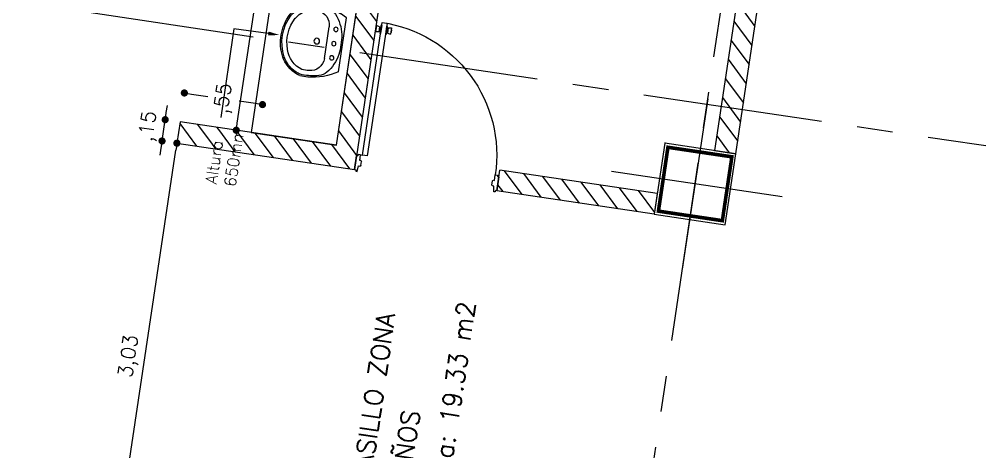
# Model space of a CAD drawing. Header units: millimetres. Extents: x 338 to 506, y 179 to 335.
# Drawn here: x 394.65 to 401.34, y 222.77 to 225.79 of the extents above; entities that cross this region are included whole.
import ezdxf

# ---------------------------------------------------------------- set-up
doc = ezdxf.new("R2010")
doc.units = ezdxf.units.MM
doc.linetypes.add('CENTER', pattern=[2, 1.25, -0.25, 0.25, -0.25])
doc.linetypes.add('DASHED2', pattern=[0.375, 0.25, -0.125])
for name, color, linetype in [('COLUMNAS', 252, 'Continuous'), ('CUBIERTA', 254, 'Continuous'), ('EJES-COLUMNAS', 3, 'CENTER'), ('EJES_DE_COLUMNA', 255, 'DASHED2'), ('MUEBLES_FIJOS', 145, 'Continuous'), ('MUROS', 32, 'Continuous'), ('PUERTAS', 5, 'Continuous'), ('TEXTOS', 7, 'Continuous')]:
    doc.layers.add(name, color=color, linetype=linetype)
doc.styles.add('NOTAS', font='simplex.shx')
doc.styles.get("Standard").update_dxf_attribs({"font": 'ARIALUNI.ttf'})
doc.dimstyles.new('ROMANS', dxfattribs={"dimtxt": 0.1, "dimasz": 0.05, "dimexe": 0.04, "dimexo": 0.5, "dimgap": 0.05, "dimtad": 1, "dimtih": 1, "dimtoh": 1, "dimdec": 4, "dimzin": 5, "dimdsep": 46, "dimtxsty": 'Standard', "dimsah": 1, "dimcen": 0.05, "dimse1": 1, "dimse2": 1, "dimclrd": 7, "dimclre": 7, "dimclrt": 7, "dimadec": 0, "dimazin": 0, "dimtfac": 1, "dimtdec": 4, "dimtix": 1, "dimtmove": 2, "dimatfit": 3, "dimfxl": 1, "dimtolj": 1, "dimarcsym": 0})

# ---------------------------------------------------------------- blocks, each defined once
blk = doc.blocks.new('LNOV734P')
at = {"layer": 'MUEBLES_FIJOS'}
for p, q in [((-0.1903, 0), (-0.2148, -0.0462)), ((-0.1903, 0), (0.1903, 0)), ((0.1903, 0), (0.2148, -0.0462)), ((-0.1118, -0.11), (0.1118, -0.11)), ((-0.158, -0.3906), (-0.1461, -0.3967)), ((-0.1535, -0.3817), (-0.1415, -0.3878))]:
    blk.add_line(p, q, dxfattribs=at)
for centre, radius in [((-0.1, -0.06), 0.015), ((0, -0.06), 0.015), ((0.1, -0.06), 0.015), ((0, -0.18), 0.02)]:
    blk.add_circle(centre, radius, dxfattribs=at)
for centre, radius, start, end in [((0.1397, -0.225), 0.397, 153.23659, 185.19079), ((-0.018, -0.2929), 0.2835, 100.63741, 131.06865), ((0, -0.5863), 0.5763, 82.99441, 97.00559), ((0.018, -0.2929), 0.2835, 48.93135, 79.36259), ((-0.1397, -0.225), 0.397, 354.80921, 26.76341), ((0.1397, -0.225), 0.387, 165.79865, 183.08497), ((-0.1385, -0.1546), 0.1, 131.06865, 165.79865), ((-0.1118, -0.21), 0.1, 90, 176.58752), ((0.1118, -0.21), 0.1, 3.41248, 90), ((0.1385, -0.1546), 0.1, 14.20135, 48.93135), ((-0.1397, -0.225), 0.387, 354.80921, 14.20135), ((-0.0403, -0.2), 0.224, 196.2861, 238.2877), ((-0.1469, -0.2404), 0.1, 183.08497, 200.78023), ((0.1397, -0.225), 0.352, 176.58752, 184.62545), ((-0.0403, -0.2), 0.179, 197.35223, 254.70666), ((0.0403, -0.2), 0.214, 301.7123, 343.7139), ((0.0403, -0.2), 0.224, 301.7123, 343.7139), ((0.1122, -0.2328), 0.1, 335.48786, 358.23174), ((-0.1397, -0.225), 0.352, 358.23174, 3.41248), ((-0.0403, -0.2), 0.214, 200.78023, 238.2877), ((0.0403, -0.2), 0.179, 301.7123, 335.48786), ((0.0003, -0.111), 0.321, 242.87485, 299.36172), ((0.0003, -0.111), 0.311, 242.87485, 299.36172), ((0.0003, -0.111), 0.276, 251.4503, 299.36172)]:
    blk.add_arc(centre, radius, start, end, dxfattribs=at)
blk = doc.blocks.new('*U438')
at = {"layer": 'TEXTOS', "linetype": 'ByBlock'}
blk.add_line((2936.7241, 1976.4092), (2936.0974, 1976.4092), dxfattribs=at)
blk.add_lwpolyline([(2936.7263, 1976.1677), (2936.7241, 1976.4092)], dxfattribs=at)
at = {"layer": 'TEXTOS'}
blk.add_solid([(2936.7397, 1976.1679), (2936.7271, 1976.0877), (2936.713, 1976.1676)], dxfattribs=at)
at = {"layer": 'TEXTOS', "style": 'NOTAS'}
for s, p in [('Altura', (2935.6308, 1976.3692)), ('650mm', (2935.6308, 1976.2359))]:
    blk.add_text(s, height=0.08, dxfattribs=at).set_placement(p)
blk = doc.blocks.new('_DOT')
at = {"color": 0, "linetype": 'ByBlock'}
blk.add_line((-0.5, 0), (-1, 0), dxfattribs=at)
at = {"color": 0, "linetype": 'ByBlock', "const_width": 0.5}
blk.add_lwpolyline([(-0.25, 0, 1), (0.25, 0, 1)], format="xyb", close=True, dxfattribs=at)
blk = doc.blocks.new('*U1117')
at = {"layer": 'TEXTOS', "color": 7, "style": 'NOTAS'}
blk.add_text(',15', height=0.1, dxfattribs=at).set_placement((2935.8561, 1976.8581))
blk = doc.blocks.new('*D451')
at = {"layer": 'DEFPOINTS', "color": 0, "transparency": 16777216}
for p in [(2936.0263, 1976.789), (2935.8763, 1976.6846), (2936.0263, 1976.1846)]:
    blk.add_point(p, dxfattribs=at)
at = {"layer": 'TEXTOS', "color": 7, "transparency": 16777216}
for p, q in [((2935.8263, 1976.789), (2935.7763, 1976.789)), ((2935.8763, 1976.789), (2936.0263, 1976.789)), ((2936.0763, 1976.789), (2936.1263, 1976.789))]:
    blk.add_line(p, q, dxfattribs=at)
at = {"transparency": 16777216}
blk.add_blockref('*U1117', (0, 0), dxfattribs=at)
at = {"layer": 'TEXTOS', "color": 7, "transparency": 16777216, "xscale": 0.05, "yscale": 0.05, "zscale": 0.05}
blk.add_blockref('_DOT', (2935.8763, 1976.789), dxfattribs=at)
at = {"layer": 'TEXTOS', "color": 7, "transparency": 16777216, "xscale": 0.05, "yscale": 0.05, "zscale": 0.05, "rotation": 180}
blk.add_blockref('_DOT', (2936.0263, 1976.789), dxfattribs=at)
blk = doc.blocks.new('*U1118')
at = {"layer": 'TEXTOS', "color": 7, "style": 'NOTAS'}
blk.add_text('3,76', height=0.1, dxfattribs=at).set_placement((2937.7563, 1976.3581))
blk = doc.blocks.new('*D452')
at = {"layer": 'DEFPOINTS', "color": 0, "transparency": 16777216}
for p in [(2939.7863, 1976.289), (2936.0263, 1976.1846), (2939.7863, 1976.1846)]:
    blk.add_point(p, dxfattribs=at)
at = {"layer": 'TEXTOS', "color": 7, "transparency": 16777216}
blk.add_line((2936.0763, 1976.289), (2939.7363, 1976.289), dxfattribs=at)
at = {"transparency": 16777216}
blk.add_blockref('*U1118', (0, 0), dxfattribs=at)
at = {"layer": 'TEXTOS', "color": 7, "transparency": 16777216, "xscale": 0.05, "yscale": 0.05, "zscale": 0.05, "rotation": 180}
blk.add_blockref('_DOT', (2936.0263, 1976.289), dxfattribs=at)
at = {"layer": 'TEXTOS', "color": 7, "transparency": 16777216, "xscale": 0.05, "yscale": 0.05, "zscale": 0.05}
blk.add_blockref('_DOT', (2939.7863, 1976.289), dxfattribs=at)
blk = doc.blocks.new('*U1148')
at = {"layer": 'TEXTOS', "color": 7, "style": 'NOTAS'}
blk.add_text(',55', height=0.1, dxfattribs=at).set_placement((2936.1253, 1976.3692))
blk = doc.blocks.new('*D476')
at = {"layer": 'DEFPOINTS', "color": 0, "transparency": 16777216}
for p in [(2936.0263, 1976.6846), (2936.23, 1976.6846), (2936.0263, 1976.1346)]:
    blk.add_point(p, dxfattribs=at)
at = {"layer": 'TEXTOS', "color": 7, "transparency": 16777216}
for p, q in [((2936.23, 1976.6346), (2936.23, 1976.5192)), ((2936.23, 1976.1846), (2936.23, 1976.3001))]:
    blk.add_line(p, q, dxfattribs=at)
at = {"transparency": 16777216}
blk.add_blockref('*U1148', (0, 0), dxfattribs=at)
at = {"layer": 'TEXTOS', "color": 7, "transparency": 16777216, "xscale": 0.05, "yscale": 0.05, "zscale": 0.05}
for p, rotation in [((2936.23, 1976.6846), 90), ((2936.23, 1976.1346), 270)]:
    blk.add_blockref('_DOT', p, dxfattribs=dict(at, rotation=rotation))
blk = doc.blocks.new('*X552')
at = {"color": 0}
for p, q in [((2936.4806, 1972.9753), (2936.3765, 1972.8712)), ((2936.6153, 1972.9753), (2936.4653, 1972.8253)), ((2936.75, 1972.9753), (2936.6, 1972.8253)), ((2936.8847, 1972.9753), (2936.7347, 1972.8253)), ((2937.0195, 1972.9753), (2936.8695, 1972.8253)), ((2937.1542, 1972.9753), (2937.0042, 1972.8253)), ((2937.2889, 1972.9753), (2937.1389, 1972.8253)), ((2937.4236, 1972.9753), (2937.2736, 1972.8253)), ((2937.5583, 1972.9753), (2937.4083, 1972.8253)), ((2937.693, 1972.9753), (2937.543, 1972.8253)), ((2937.8277, 1972.9753), (2937.6777, 1972.8253)), ((2937.9624, 1972.9753), (2937.8124, 1972.8253)), ((2938.0971, 1972.9753), (2937.9471, 1972.8253)), ((2938.2318, 1972.9753), (2938.0818, 1972.8253)), ((2938.3665, 1972.9753), (2938.2165, 1972.8253)), ((2938.5012, 1972.9753), (2938.3512, 1972.8253)), ((2938.6359, 1972.9753), (2938.4859, 1972.8253)), ((2938.7706, 1972.9753), (2938.6206, 1972.8253)), ((2938.9053, 1972.9753), (2938.7553, 1972.8253)), ((2939.04, 1972.9753), (2938.89, 1972.8253)), ((2939.1747, 1972.9753), (2939.0247, 1972.8253)), ((2939.3094, 1972.9753), (2939.1594, 1972.8253)), ((2939.4363, 1972.9675), (2939.2941, 1972.8253)), ((2939.4363, 1972.8328), (2939.4288, 1972.8253))]:
    blk.add_line(p, q, dxfattribs=at)
blk = doc.blocks.new('*U554')
at = {"layer": 'TEXTOS', "color": 5, "style": 'NOTAS'}
for s, height, p in [('PASILLO ZONA', 0.127779, (2933.712, 1975.0047)), ('BAÑOS', 0.12778, (2933.712, 1974.7334)), ('Área: 19.33 m2', 0.127779, (2933.712, 1974.462))]:
    blk.add_text(s, height=height, dxfattribs=at).set_placement(p)
blk = doc.blocks.new('*X568')
at = {"color": 0}
for p, q in [((2935.9183, 1974.4335), (2935.8763, 1974.3916)), ((2936.0221, 1974.4026), (2935.8763, 1974.2569)), ((2936.0221, 1974.2679), (2935.8763, 1974.1222)), ((2936.0221, 1974.1332), (2935.8763, 1973.9874)), ((2936.0221, 1973.9985), (2935.8763, 1973.8527)), ((2936.0221, 1973.8638), (2935.8763, 1973.718)), ((2936.0221, 1973.7291), (2935.8763, 1973.5833)), ((2936.0221, 1973.5944), (2935.8763, 1973.4486)), ((2936.0221, 1973.4597), (2935.8877, 1973.3253))]:
    blk.add_line(p, q, dxfattribs=at)
blk = doc.blocks.new('*X571')
at = {"color": 0}
for p, q in [((2935.8794, 1976.6846), (2935.8763, 1976.6815)), ((2936.0141, 1976.6846), (2935.8763, 1976.5468)), ((2936.0263, 1976.5621), (2935.9056, 1976.4414)), ((2935.9056, 1976.4414), (2935.8763, 1976.4121)), ((2936.012, 1976.4131), (2935.8763, 1976.2774)), ((2936.0263, 1976.4274), (2936.012, 1976.4131)), ((2936.0263, 1976.2927), (2935.8763, 1976.1427)), ((2936.0263, 1976.158), (2935.8763, 1976.008)), ((2936.0263, 1976.0233), (2935.8763, 1975.8733)), ((2939.8299, 1975.9204), (2939.7863, 1975.8769)), ((2936.0263, 1975.8886), (2935.8763, 1975.7386)), ((2939.9363, 1975.8922), (2939.7863, 1975.7422)), ((2936.0263, 1975.7539), (2935.8763, 1975.6039)), ((2939.9363, 1975.7575), (2939.7863, 1975.6075)), ((2936.0263, 1975.6192), (2935.8763, 1975.4692)), ((2936.1264, 1975.5846), (2935.9764, 1975.4346)), ((2936.2612, 1975.5846), (2936.1112, 1975.4346)), ((2936.3959, 1975.5846), (2936.2459, 1975.4346)), ((2936.5306, 1975.5846), (2936.3806, 1975.4346)), ((2936.6653, 1975.5846), (2936.5153, 1975.4346)), ((2936.8, 1975.5846), (2936.6863, 1975.471)), ((2936.9347, 1975.5846), (2936.7847, 1975.4346)), ((2937.0694, 1975.5846), (2936.9194, 1975.4346)), ((2937.2041, 1975.5846), (2937.0541, 1975.4346)), ((2937.3388, 1975.5846), (2937.1888, 1975.4346)), ((2937.4735, 1975.5846), (2937.3235, 1975.4346)), ((2937.6082, 1975.5846), (2937.4582, 1975.4346)), ((2937.7429, 1975.5846), (2937.5929, 1975.4346)), ((2937.8776, 1975.5846), (2937.7276, 1975.4346)), ((2938.0123, 1975.5846), (2937.8623, 1975.4346)), ((2938.147, 1975.5846), (2937.997, 1975.4346)), ((2938.2817, 1975.5846), (2938.1317, 1975.4346)), ((2938.4164, 1975.5846), (2938.2664, 1975.4346)), ((2938.5511, 1975.5846), (2938.4011, 1975.4346)), ((2938.6858, 1975.5846), (2938.5358, 1975.4346)), ((2938.8205, 1975.5846), (2938.6705, 1975.4346)), ((2938.9552, 1975.5846), (2938.8052, 1975.4346)), ((2939.0899, 1975.5846), (2938.9399, 1975.4346)), ((2939.2246, 1975.5846), (2939.0746, 1975.4346)), ((2939.3593, 1975.5846), (2939.2093, 1975.4346)), ((2939.494, 1975.5846), (2939.344, 1975.4346)), ((2939.6287, 1975.5846), (2939.4787, 1975.4346)), ((2939.7635, 1975.5846), (2939.6863, 1975.5075)), ((2939.9363, 1975.6228), (2939.7482, 1975.4346)), ((2936.6863, 1975.471), (2936.65, 1975.4346)), ((2939.6838, 1975.505), (2939.6135, 1975.4346)), ((2939.9363, 1975.4881), (2939.7863, 1975.3381)), ((2939.9363, 1975.3534), (2939.7863, 1975.2034)), ((2939.9363, 1975.2187), (2939.7863, 1975.0687)), ((2939.9363, 1975.084), (2939.7863, 1974.934)), ((2939.9363, 1974.9493), (2939.7863, 1974.7993)), ((2939.9363, 1974.8146), (2939.7863, 1974.6646)), ((2939.9363, 1974.6799), (2939.7863, 1974.5299)), ((2939.9363, 1974.5451), (2939.7863, 1974.3951)), ((2939.9363, 1974.4104), (2939.7863, 1974.2604)), ((2939.9363, 1974.2757), (2939.7863, 1974.1257)), ((2939.9363, 1974.141), (2939.7863, 1973.991)), ((2939.9363, 1974.0063), (2939.7863, 1973.8563)), ((2939.9363, 1973.8716), (2939.7863, 1973.7216)), ((2939.9363, 1973.7369), (2939.7863, 1973.5869)), ((2939.9363, 1973.6022), (2939.7863, 1973.4522)), ((2939.9363, 1973.4675), (2939.7941, 1973.3253)), ((2939.9363, 1973.3328), (2939.9288, 1973.3253))]:
    blk.add_line(p, q, dxfattribs=at)
blk = doc.blocks.new('*U234')
at = {"layer": 'PUERTAS'}
for p, q in [((0.0275, 0.05), (0.0375, 0.05)), ((0.0275, -0.05), (0.0275, 0.05)), ((0.0275, 0.05), (0.0275, -0.05)), ((0.0375, 0.05), (0.0375, 0.06)), ((0.0375, 0.06), (0.0475, 0.06)), ((0.0475, 0.06), (0.0525, 0.02)), ((0.0525, 0.02), (0.0625, 0.02)), ((0.0675, 0.015), (0.0675, -0.015)), ((1.0098, 0.015), (1.0098, -0.015)), ((1.0248, 0.02), (1.0148, 0.02)), ((1.0298, 0.06), (1.0248, 0.02)), ((1.0398, 0.06), (1.0298, 0.06)), ((1.0398, 0.05), (1.0398, 0.06)), ((1.0498, 0.05), (1.0398, 0.05)), ((1.0498, -0.05), (1.0498, 0.05)), ((1.0498, 0.05), (1.0498, -0.05)), ((0.0375, -0.05), (0.0275, -0.05)), ((0.0375, -0.06), (0.0375, -0.05)), ((0.055, -0.06), (0.0375, -0.06)), ((0.0625, -0.02), (0.055, -0.02)), ((0.055, -0.02), (0.055, -0.06)), ((0.055, -0.06), (0.0675, -0.06)), ((1.0148, -0.02), (1.0223, -0.02)), ((1.0223, -0.02), (1.0223, -0.06)), ((1.0223, -0.06), (1.0398, -0.06)), ((1.0398, -0.06), (1.0398, -0.05)), ((1.0398, -0.05), (1.0498, -0.05)), ((0.0305, -0.9545), (0.0288, -0.9545)), ((0.0288, -0.9728), (0.0288, -0.9545)), ((0.0537, -0.9453), (0.0305, -0.9412)), ((0.0306, -0.9862), (0.0305, -0.9412)), ((0.0538, -0.982), (0.0537, -0.9453)), ((0.0591, -0.9555), (0.0591, -0.9716)), ((0.0627, -0.9922), (0.0626, -0.935)), ((0.0675, -0.935), (0.0626, -0.935)), ((0.0676, -0.9922), (0.0675, -0.935)), ((0.1024, -0.9922), (0.1026, -0.935)), ((0.1026, -0.935), (0.1075, -0.935)), ((0.1073, -0.9922), (0.1075, -0.935)), ((0.111, -0.9555), (0.1109, -0.9716)), ((0.1163, -0.982), (0.1164, -0.9453)), ((0.1164, -0.9453), (0.1396, -0.9412)), ((0.1395, -0.9862), (0.1396, -0.9412)), ((0.1396, -0.9545), (0.1413, -0.9545)), ((0.1412, -0.9728), (0.1413, -0.9545)), ((0.0306, -0.9728), (0.0288, -0.9728)), ((0.0538, -0.982), (0.0306, -0.9862)), ((0.0591, -0.9566), (0.0537, -0.9567)), ((0.0591, -0.9705), (0.0538, -0.9706)), ((0.0676, -0.9922), (0.0627, -0.9922)), ((0.1024, -0.9922), (0.1073, -0.9922)), ((0.1109, -0.9705), (0.1163, -0.9706)), ((0.111, -0.9566), (0.1163, -0.9567)), ((0.1163, -0.982), (0.1395, -0.9862)), ((0.1395, -0.9728), (0.1412, -0.9728))]:
    blk.add_line(p, q, dxfattribs=at)
blk.add_lwpolyline([(0.1025, -0.06), (0.0675, -0.06), (0.0675, -1.0148), (0.1025, -1.0148)], close=True, dxfattribs=at)
for centre, radius, start, end in [((0.0625, 0.015), 0.005, 0, 90), ((1.0148, 0.015), 0.005, 90, 180), ((0.0625, -0.015), 0.005, 270, 0), ((0.0681, -0.0606), 0.9541, 269.96107, 0.03893), ((1.0148, -0.015), 0.005, 180, 270), ((0.0594, -0.9523), 0.00329, 264.99209, 9.95879), ((0.1107, -0.9523), 0.00329, 170.04121, 275.00791), ((0.0595, -0.9749), 0.00329, 350.32002, 95.28672), ((0.1106, -0.9749), 0.00329, 84.71328, 189.67998)]:
    blk.add_arc(centre, radius, start, end, dxfattribs=at)
blk = doc.blocks.new('*U1195')
at = {"layer": 'TEXTOS', "color": 7, "style": 'NOTAS'}
blk.add_text('3,03', height=0.1, dxfattribs=at).set_placement((2934.2081, 1976.7537))
blk = doc.blocks.new('*D581')
at = {"layer": 'DEFPOINTS', "color": 0, "transparency": 16777216}
for p in [(2932.8447, 1976.6846), (2935.8763, 1976.6846), (2935.8763, 1976.6846)]:
    blk.add_point(p, dxfattribs=at)
at = {"layer": 'TEXTOS', "color": 7, "transparency": 16777216}
blk.add_line((2932.8947, 1976.6846), (2935.8263, 1976.6846), dxfattribs=at)
at = {"transparency": 16777216}
blk.add_blockref('*U1195', (0, 0), dxfattribs=at)
at = {"layer": 'TEXTOS', "color": 7, "transparency": 16777216, "xscale": 0.05, "yscale": 0.05, "zscale": 0.05, "rotation": 180}
blk.add_blockref('_DOT', (2932.8447, 1976.6846), dxfattribs=at)
at = {"layer": 'TEXTOS', "color": 7, "transparency": 16777216, "xscale": 0.05, "yscale": 0.05, "zscale": 0.05}
blk.add_blockref('_DOT', (2935.8763, 1976.6846), dxfattribs=at)
blk = doc.blocks.new('EJES_ESTRUCTURALES')
at = {"layer": 'EJES_DE_COLUMNA', "color": 9, "linetype": 'CENTER'}
for p, q in [((675.14128, 131.2663), (675.14128, 199.7363)), ((661.47768, 188.07297), (759.37077, 188.07297))]:
    blk.add_line(p, q, dxfattribs=at)
blk = doc.blocks.new('COLUMNAS')
at = {"layer": 'COLUMNAS', "color": 6}
blk.add_lwpolyline([(-603.4512, 212.156), (-603.9512, 212.156), (-603.9512, 211.656), (-603.4512, 211.656), (-603.4512, 212.156)], dxfattribs=at)
at = {"layer": 'COLUMNAS', "color": 6, "const_width": 0.025}
blk.add_lwpolyline([(-603.9262, 211.6801), (-603.4762, 211.6801), (-603.4762, 212.1301), (-603.9262, 212.1301)], close=True, dxfattribs=at)
at = {"layer": 'EJES-COLUMNAS'}
for p, q in [((-603.7012, 211.2938), (-603.7012, 212.4938)), ((-603.7012, 211.2938), (-603.7012, 212.4938)), ((-603.1012, 211.906), (-604.3012, 211.906))]:
    blk.add_line(p, q, dxfattribs=at)
blk = doc.blocks.new('BAÑOS_PUBLICOS_PISO_1')
at = {"color": 32}
blk.add_line((2936.38053, 1973.32534), (2936.3763, 1973.32534), dxfattribs=at)
at = {"layer": 'MUROS'}
for p, q in [((2936.0263, 1976.68463), (2935.8763, 1976.68463)), ((2935.8763, 1976.68463), (2935.8763, 1975.43463)), ((2936.0263, 1975.58463), (2936.0263, 1976.68463)), ((2936.0263, 1975.58463), (2939.7863, 1975.58463)), ((2939.0363, 1975.43463), (2935.8763, 1975.43463)), ((2939.0363, 1975.43463), (2936.38053, 1975.43463)), ((2935.8763, 1973.32534), (2935.8763, 1974.43355)), ((2935.8763, 1974.43355), (2936.02207, 1974.43355)), ((2936.02207, 1973.32534), (2936.02207, 1974.43355)), ((2936.02207, 1973.32534), (2935.8763, 1973.32534)), ((2936.3763, 1972.97534), (2936.3763, 1972.82534)), ((2936.3763, 1972.97534), (2936.3763, 1972.82534)), ((2939.4363, 1972.97534), (2936.3763, 1972.97534)), ((2939.4363, 1972.97534), (2936.3763, 1972.97534)), ((2939.4363, 1972.97534), (2936.3763, 1972.97534)), ((2939.4363, 1972.97534), (2936.3763, 1972.97534)), ((2936.3763, 1972.97534), (2936.3763, 1972.82534)), ((2936.3763, 1972.97534), (2936.3763, 1972.82534)), ((2936.3763, 1972.97534), (2936.3763, 1972.82534)), ((2936.3763, 1972.82534), (2939.4363, 1972.82535)), ((2936.3763, 1972.82534), (2939.4363, 1972.82534))]:
    blk.add_line(p, q, dxfattribs=at)
blk.add_lwpolyline([(2936.6863, 1972.98077), (2936.6863, 1972.98077)], dxfattribs=at)
at = {"layer": 'TEXTOS'}
blk.add_lwpolyline([(2939.7863, 1975.58463), (2939.7863, 1976.18463), (2936.0263, 1976.18463), (2936.0263, 1975.58463)], close=True, dxfattribs=at)
for name in ['*U438', '*U554']:
    blk.add_blockref(name, (0, 0))
at = {"layer": 'MUEBLES_FIJOS', "xscale": -1, "rotation": 180}
blk.add_blockref('LNOV734P', (2936.7232, 1975.64617), dxfattribs=at)
at = {"layer": 'MUROS', "linetype": 'Continuous'}
for name in ['*X571', '*X568', '*X552']:
    blk.add_blockref(name, (0, 0), dxfattribs=at)
at = {"layer": 'PUERTAS', "xscale": -0.9792970853331286, "yscale": 0.9792970853331286, "zscale": 0.9792970853331232, "rotation": 90}
blk.add_blockref('*U234', (2935.92527, 1975.46156), dxfattribs=at)
at = {"layer": 'TEXTOS'}
for base, p1, p2, picture, middle in [((2936.0263, 1976.78902), (2935.8763, 1976.68463), (2936.0263, 1976.18463), '*D451', (2935.9513, 1976.89854)), ((2935.8763, 1976.68463), (2932.84466, 1976.68463), (2935.8763, 1976.68463), '*D581', (2934.36048, 1976.79416)), ((2939.7863, 1976.28902), (2936.0263, 1976.18463), (2939.7863, 1976.18463), '*D452', (2937.9063, 1976.39854))]:
    dim = blk.add_linear_dim(base=base, p1=p1, p2=p2, dimstyle='ROMANS', dxfattribs=at)
    dim.commit()
    dim.dimension.update_dxf_attribs({"geometry": picture, "text_midpoint": middle})
dim = blk.add_linear_dim(base=(2936.23005, 1976.68463), p1=(2936.0263, 1976.13463), p2=(2936.0263, 1976.68463), angle=90, dimstyle='ROMANS', dxfattribs=at)
dim.commit()
dim.dimension.update_dxf_attribs({"geometry": '*D476', "text_midpoint": (2936.23005, 1976.40963)})
blk = doc.blocks.new('A$C7152A42C')
at = {"color": 18}
blk.add_blockref('BAÑOS_PUBLICOS_PISO_1', (-2892.7659, -1880.28762), dxfattribs=at)
at = {"layer": 'CUBIERTA'}
blk.add_blockref('COLUMNAS', (647.06158, -119.11823), dxfattribs=at)
at = {"layer": 'EJES_DE_COLUMNA'}
blk.add_blockref('EJES_ESTRUCTURALES', (-631.22088, -95.28525), dxfattribs=at)

msp = doc.modelspace()

# ---------------------------------------------------------------- block references
at = {"layer": 'MUROS', "color": 32, "rotation": 81.53046525965426}
msp.add_blockref('A$C7152A42C', (484.7482, 168.0844), dxfattribs=at)

doc.saveas('drawing.dxf')
